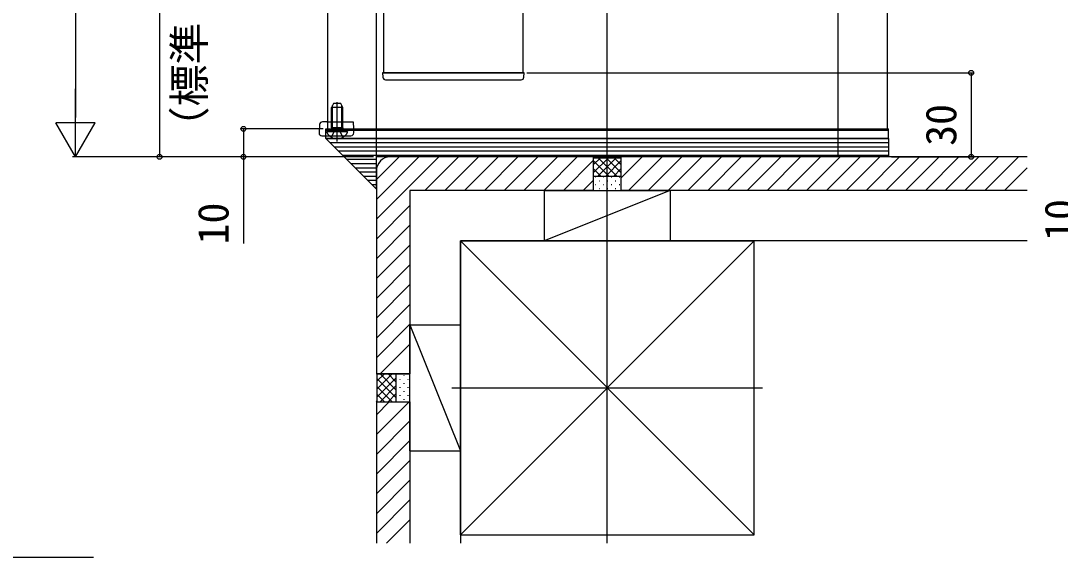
# Model space of a CAD drawing. Units: millimetres, scale not verified. Extents: x -875 to 875, y -1300 to 1292.
# Drawn here: x -404.5 to -33.2, y -44.7 to 146.9 of the extents above; entities that cross this region are included whole.
import ezdxf
from ezdxf.enums import TextEntityAlignment as Align

# ---------------------------------------------------------------- set-up
doc = ezdxf.new("R2010")
doc.units = ezdxf.units.MM
doc.header["$LTSCALE"] = 8
for name, color, linetype in [('0-3_YKK_12', 2, 'Continuous'), ('0-4_YKK_13', 4, 'Continuous'), ('0-5_YKK_D', 6, 'Continuous'), ('0-7_YSS_K', 3, 'Continuous'), ('0-8_YSS_KE', 3, 'Continuous')]:
    doc.layers.add(name, color=color, linetype=linetype)
doc.styles.add('ＭＳ ゴシック', font='')
doc.styles.get('ＭＳ ゴシック').set_extended_font_data('MS Gothic')

msp = doc.modelspace()

# ---------------------------------------------------------------- linework, layer by layer
at = {"layer": '0-3_YKK_12'}
for p, q in [((-295, 938.3), (-295, 108.3)), ((-95, 738.3), (-95, 108.3)), ((-295, 108.3), (-95, 108.3))]:
    msp.add_line(p, q, dxfattribs=at)
msp.add_lwpolyline([(-275, 860.3), (-275, 128.3), (-225, 128.3), (-225, 860.3)], dxfattribs=at)
at = {"layer": '0-4_YKK_13'}
for p, q in [((-225.299, 128.3), (-274.701, 128.3)), ((-224.7, 128.3), (-225.299, 128.3)), ((-224.795, 126.739), (-224.7, 128.3)), ((-274.206, 125.8), (-225.794, 125.8)), ((-292.8, 117.3), (-293.5, 115.9)), ((-293.5, 108.7), (-293.5, 115.9)), ((-289.5, 115.9), (-293.5, 115.9)), ((-293.121, 108.7), (-293.121, 116.658)), ((-290.2, 117.3), (-292.8, 117.3)), ((-291.5, 103.8), (-291.5, 117.788)), ((-289.5, 115.9), (-290.2, 117.3)), ((-289.879, 108.7), (-289.879, 116.658)), ((-289.5, 108.7), (-289.5, 115.9)), ((-297.782, 109.861), (-297.965, 106.861)), ((-295.53, 110.8), (-296.783, 110.8)), ((-295.174, 110.8), (-295.53, 110.8)), ((-295.5, 107.8), (-295.5, 108.3)), ((-295.5, 108.3), (-94.5, 108.3)), ((-295.5, 104.8), (-295.5, 107.8)), ((-295.5, 107.8), (-94.5, 107.8)), ((-295.174, 110.8), (-285.836, 110.8)), ((-289.5, 108.7), (-293.5, 108.7)), ((-293.5, 108.7), (-293.355, 107.888)), ((-293.121, 108.7), (-293.361, 107.685)), ((-291.5, 107.758), (-292.645, 107.149)), ((-291.5, 107.758), (-290.355, 107.149)), ((-289.879, 108.7), (-289.639, 107.685)), ((-289.5, 108.7), (-289.645, 107.888)), ((-285.836, 110.8), (-285.683, 108.3)), ((-285.595, 106.861), (-285.683, 108.3)), ((-296.967, 105.8), (-286.593, 105.8)), ((-94.5, 104.8), (-295.5, 104.8)), ((-277.5, 86.8), (-295.5, 104.8)), ((-295.096, 107.3), (-287.904, 107.3)), ((-293.55, 105.334), (-292.645, 107.149)), ((-289.45, 105.334), (-290.355, 107.149)), ((-94.5, 103.3), (-294, 103.3)), ((-94.5, 101.8), (-292.5, 101.8)), ((-94.5, 100.3), (-291, 100.3)), ((-94.5, 98.8), (-289.5, 98.8)), ((-277.5, 97.3), (-288, 97.3)), ((-277.5, 86.8), (-277.5, 98.3)), ((-277.5, 95.8), (-286.5, 95.8)), ((-277.5, 94.3), (-285, 94.3)), ((-277.5, 92.8), (-283.5, 92.8)), ((-277.5, 91.3), (-282, 91.3)), ((-277.5, 89.8), (-280.5, 89.8)), ((-277.5, 88.3), (-279, 88.3))]:
    msp.add_line(p, q, dxfattribs=at)
for points in [[(-274.701, 128.3), (-275.3, 128.3), (-275.205, 126.739)], [(-295.5, 107.8), (-94.5, 107.8), (-94.5, 108.3)], [(-295.5, 104.8), (-94.5, 104.8), (-94.5, 107.8)], [(-94.5, 104.8), (-94.5, 98.3), (-277.5, 98.3)]]:
    msp.add_lwpolyline(points, dxfattribs=at)
for centre, radius, start, end in [((-274.206, 126.8), 1, 183.5, 270), ((-225.794, 126.8), 1, 270, 356.5), ((-296.783, 109.8), 1, 90, 176.5), ((-293.848, 107.8), 0.5, 270, 10.09096), ((-289.152, 107.8), 0.5, 169.90904, 270), ((-296.967, 106.8), 1, 176.5, 270), ((-295.096, 107.146), 0.154, 90, 207.28096), ((-291.5, 109), 4.2, 207.28096, 332.71904), ((-287.904, 107.146), 0.154, 332.71904, 90), ((-286.593, 106.8), 1, 270, 3.5)]:
    msp.add_arc(centre, radius, start, end, dxfattribs=at)
at = {"layer": '0-5_YKK_D'}
for p, q in [((-385, 824.3), (-385, 112.3)), ((-355, 213.3), (-355, 98.3)), ((-223.7, 128.3), (-64, 128.3)), ((-65, 128.3), (-65, 98.3)), ((-385, 98.3), (-385, 122.549)), ((-385, 98.3), (-392, 110.424)), ((-378, 110.424), (-392, 110.424)), ((-385, 98.3), (-378, 110.424)), ((-296.5, 108.3), (-326, 108.3)), ((-278.5, 98.3), (-386, 98.3)), ((-278.5, 98.3), (-356, 98.3)), ((-278.5, 98.3), (-326, 98.3)), ((-93.5, 98.3), (-64, 98.3))]:
    msp.add_line(p, q, dxfattribs=at)
for points in [[(-325, 108.3), (-325, 98.3), (-325, 67.3)], [(-522.5, -44.7), (-505, -44.7), (-378.5, -44.7)]]:
    msp.add_lwpolyline(points, dxfattribs=at)
for centre in [(-65, 128.3), (-325, 108.3), (-355, 98.3), (-325, 98.3), (-65, 98.3)]:
    msp.add_circle(centre, 0.875, dxfattribs=at)
at = {"layer": '0-7_YSS_K'}
for p, q in [((-277.5, 93.3), (-277.5, 920.8)), ((-195, -39.7), (-195, 838.3)), ((-112.5, 98.3), (-112.5, 755.8)), ((-277.5, 76.011), (-255.211, 98.3)), ((-277.5, 83.082), (-262.282, 98.3)), ((-277.5, 90.153), (-269.353, 98.3)), ((-200, 98.3), (-272.5, 98.3)), ((-260.14, 86.3), (-248.14, 98.3)), ((-253.069, 86.3), (-241.069, 98.3)), ((-245.997, 86.3), (-233.997, 98.3)), ((-238.926, 86.3), (-226.926, 98.3)), ((-231.855, 86.3), (-219.855, 98.3)), ((-224.784, 86.3), (-212.784, 98.3)), ((-217.713, 86.3), (-205.713, 98.3)), ((-210.642, 86.3), (-200, 96.942)), ((-200, 98.3), (-199.7, 98)), ((-200, 98.3), (-200, 86.3)), ((-200, 92.614), (-194.614, 98)), ((-200, 95.442), (-197.442, 98)), ((-200, 96.957), (-194.343, 91.3)), ((-199.7, 98), (-190.3, 98)), ((-198.485, 91.3), (-191.785, 98)), ((-198.215, 98), (-191.515, 91.3)), ((-195.657, 91.3), (-190, 96.957)), ((-195.386, 98), (-190, 92.614)), ((-192.558, 98), (-190, 95.442)), ((-190, 98.3), (-190.3, 98)), ((-190, 90.793), (-182.493, 98.3)), ((-45, 98.3), (-190, 98.3)), ((-190, 86.3), (-190, 98.3)), ((-187.422, 86.3), (-175.422, 98.3)), ((-180.351, 86.3), (-168.351, 98.3)), ((-173.279, 86.3), (-161.279, 98.3)), ((-166.208, 86.3), (-154.208, 98.3)), ((-159.137, 86.3), (-147.137, 98.3)), ((-152.066, 86.3), (-140.066, 98.3)), ((-144.995, 86.3), (-132.995, 98.3)), ((-137.924, 86.3), (-125.924, 98.3)), ((-130.853, 86.3), (-118.853, 98.3)), ((-123.782, 86.3), (-111.782, 98.3)), ((-116.711, 86.3), (-104.711, 98.3)), ((-109.64, 86.3), (-97.64, 98.3)), ((-102.569, 86.3), (-90.569, 98.3)), ((-95.498, 86.3), (-83.498, 98.3)), ((-88.427, 86.3), (-76.427, 98.3)), ((-81.356, 86.3), (-69.356, 98.3)), ((-74.285, 86.3), (-62.285, 98.3)), ((-67.213, 86.3), (-55.213, 98.3)), ((-60.142, 86.3), (-48.142, 98.3)), ((-277.5, 93.3), (-277.5, 20.8)), ((-200, 94.128), (-197.172, 91.3)), ((-192.828, 91.3), (-190, 94.128)), ((-53.071, 86.3), (-45, 94.371)), ((-203.571, 86.3), (-200, 89.871)), ((-190, 91.3), (-200, 91.3)), ((-199.243, 91.199), (-199.043, 91.199)), ((-197.828, 89.785), (-197.628, 89.785)), ((-196.414, 91.199), (-196.214, 91.199)), ((-195, 89.785), (-194.8, 89.785)), ((-193.586, 91.199), (-193.386, 91.199)), ((-192.172, 89.785), (-191.972, 89.785)), ((-190.757, 91.199), (-190.557, 91.199)), ((-265.5, 86.3), (-265.5, 20.8)), ((-200, 86.3), (-265.5, 86.3)), ((-217.5, 86.3), (-217.5, 68.3)), ((-172.5, 86.3), (-217.5, 68.3)), ((-199.243, 88.371), (-199.043, 88.371)), ((-197.828, 86.957), (-197.628, 86.957)), ((-196.414, 88.371), (-196.214, 88.371)), ((-195, 86.957), (-194.8, 86.957)), ((-193.586, 88.371), (-193.386, 88.371)), ((-192.172, 86.957), (-191.972, 86.957)), ((-190.757, 88.371), (-190.557, 88.371)), ((-45, 86.3), (-190, 86.3)), ((-277.5, 68.94), (-265.5, 80.94)), ((-277.5, 61.869), (-265.5, 73.869)), ((-247.5, 68.3), (-142.5, 68.3)), ((-247.5, -36.7), (-247.5, 68.3)), ((-247.5, 68.3), (-142.5, -36.7)), ((-142.5, 68.3), (-247.5, -36.7)), ((-217.5, 68.3), (-172.5, 68.3)), ((-277.5, 54.797), (-265.5, 66.797)), ((-277.5, 47.726), (-265.5, 59.726)), ((-277.5, 40.655), (-265.5, 52.655)), ((-277.5, 33.584), (-265.5, 45.584)), ((-277.5, 26.513), (-265.5, 38.513)), ((-265.5, 38.3), (-247.5, -6.7)), ((-247.5, -6.7), (-247.5, 38.3)), ((-276.142, 20.8), (-265.5, 31.442)), ((-277.5, 20.8), (-265.5, 20.8)), ((-277.5, 20.8), (-277.2, 20.5)), ((-277.2, 15.414), (-271.814, 20.8)), ((-277.2, 18.242), (-274.642, 20.8)), ((-277.2, 11.1), (-277.2, 20.5)), ((-277.2, 12.585), (-270.5, 19.285)), ((-270.5, 12.315), (-277.2, 19.015)), ((-270.5, 15.143), (-276.157, 20.8)), ((-270.5, 17.972), (-273.328, 20.8)), ((-270.5, 20.8), (-270.5, 10.8)), ((-270.399, 20.043), (-270.399, 20.243)), ((-268.985, 18.628), (-268.985, 18.828)), ((-267.571, 20.043), (-267.571, 20.243)), ((-266.157, 18.628), (-266.157, 18.828)), ((-271.814, 10.8), (-277.2, 16.186)), ((-276.157, 10.8), (-270.5, 16.457)), ((-270.399, 17.214), (-270.399, 17.414)), ((-268.985, 15.8), (-268.985, 16)), ((-267.571, 17.214), (-267.571, 17.414)), ((-266.157, 15.8), (-266.157, 16)), ((-250.5, 15.8), (-139.5, 15.8)), ((-274.642, 10.8), (-277.2, 13.358)), ((-273.328, 10.8), (-270.5, 13.628)), ((-270.399, 14.386), (-270.399, 14.586)), ((-270.399, 11.557), (-270.399, 11.757)), ((-268.985, 12.972), (-268.985, 13.172)), ((-267.571, 14.386), (-267.571, 14.586)), ((-267.571, 11.557), (-267.571, 11.757)), ((-266.157, 12.972), (-266.157, 13.172)), ((-277.5, 10.8), (-277.2, 11.1)), ((-277.5, 10.8), (-265.5, 10.8)), ((-277.5, 10.8), (-277.5, -39.7)), ((-277.5, -0.894), (-265.806, 10.8)), ((-277.5, 6.177), (-272.877, 10.8)), ((-265.5, 10.8), (-265.5, -39.7)), ((-277.5, -7.965), (-265.5, 4.035)), ((-277.5, -15.036), (-265.5, -3.036)), ((-265.5, -6.7), (-247.5, -6.7)), ((-277.5, -22.107), (-265.5, -10.107)), ((-277.5, -29.178), (-265.5, -17.178)), ((-277.5, -36.249), (-265.5, -24.249)), ((-273.88, -39.7), (-265.5, -31.32))]:
    msp.add_line(p, q, dxfattribs=at)
for points in [[(-200, 98.3), (-200, 86.3), (-190, 86.3), (-190, 98.3)], [(-217.5, 86.3), (-172.5, 86.3), (-172.5, 68.3)], [(-247.5, -36.7), (-142.5, -36.7), (-142.5, 68.3)], [(-265.5, -6.7), (-265.5, 38.3), (-247.5, 38.3)], [(-277.5, 10.8), (-265.5, 10.8), (-265.5, 20.8), (-277.5, 20.8)]]:
    msp.add_lwpolyline(points, dxfattribs=at)
msp.add_arc((-272.5, 93.3), 5, 90, 180, dxfattribs=at)
at = {"layer": '0-8_YSS_KE'}
msp.add_lwpolyline([(-45, 68.3), (-247.5, 68.3), (-247.5, -39.7)], dxfattribs=at)

# ---------------------------------------------------------------- texts
at = {"layer": '0-5_YKK_D', "style": 'ＭＳ ゴシック'}
for s, p in [('（標準：115）', (-335.528, 101.297)), ('30', (-67, 102.22)), ('10', (-24.5, 68.249)), ('10', (-327, 66.999))]:
    msp.add_text(s, height=11, rotation=90, dxfattribs=at).set_placement(p, align=Align.BOTTOM_LEFT)

doc.saveas('drawing.dxf')
